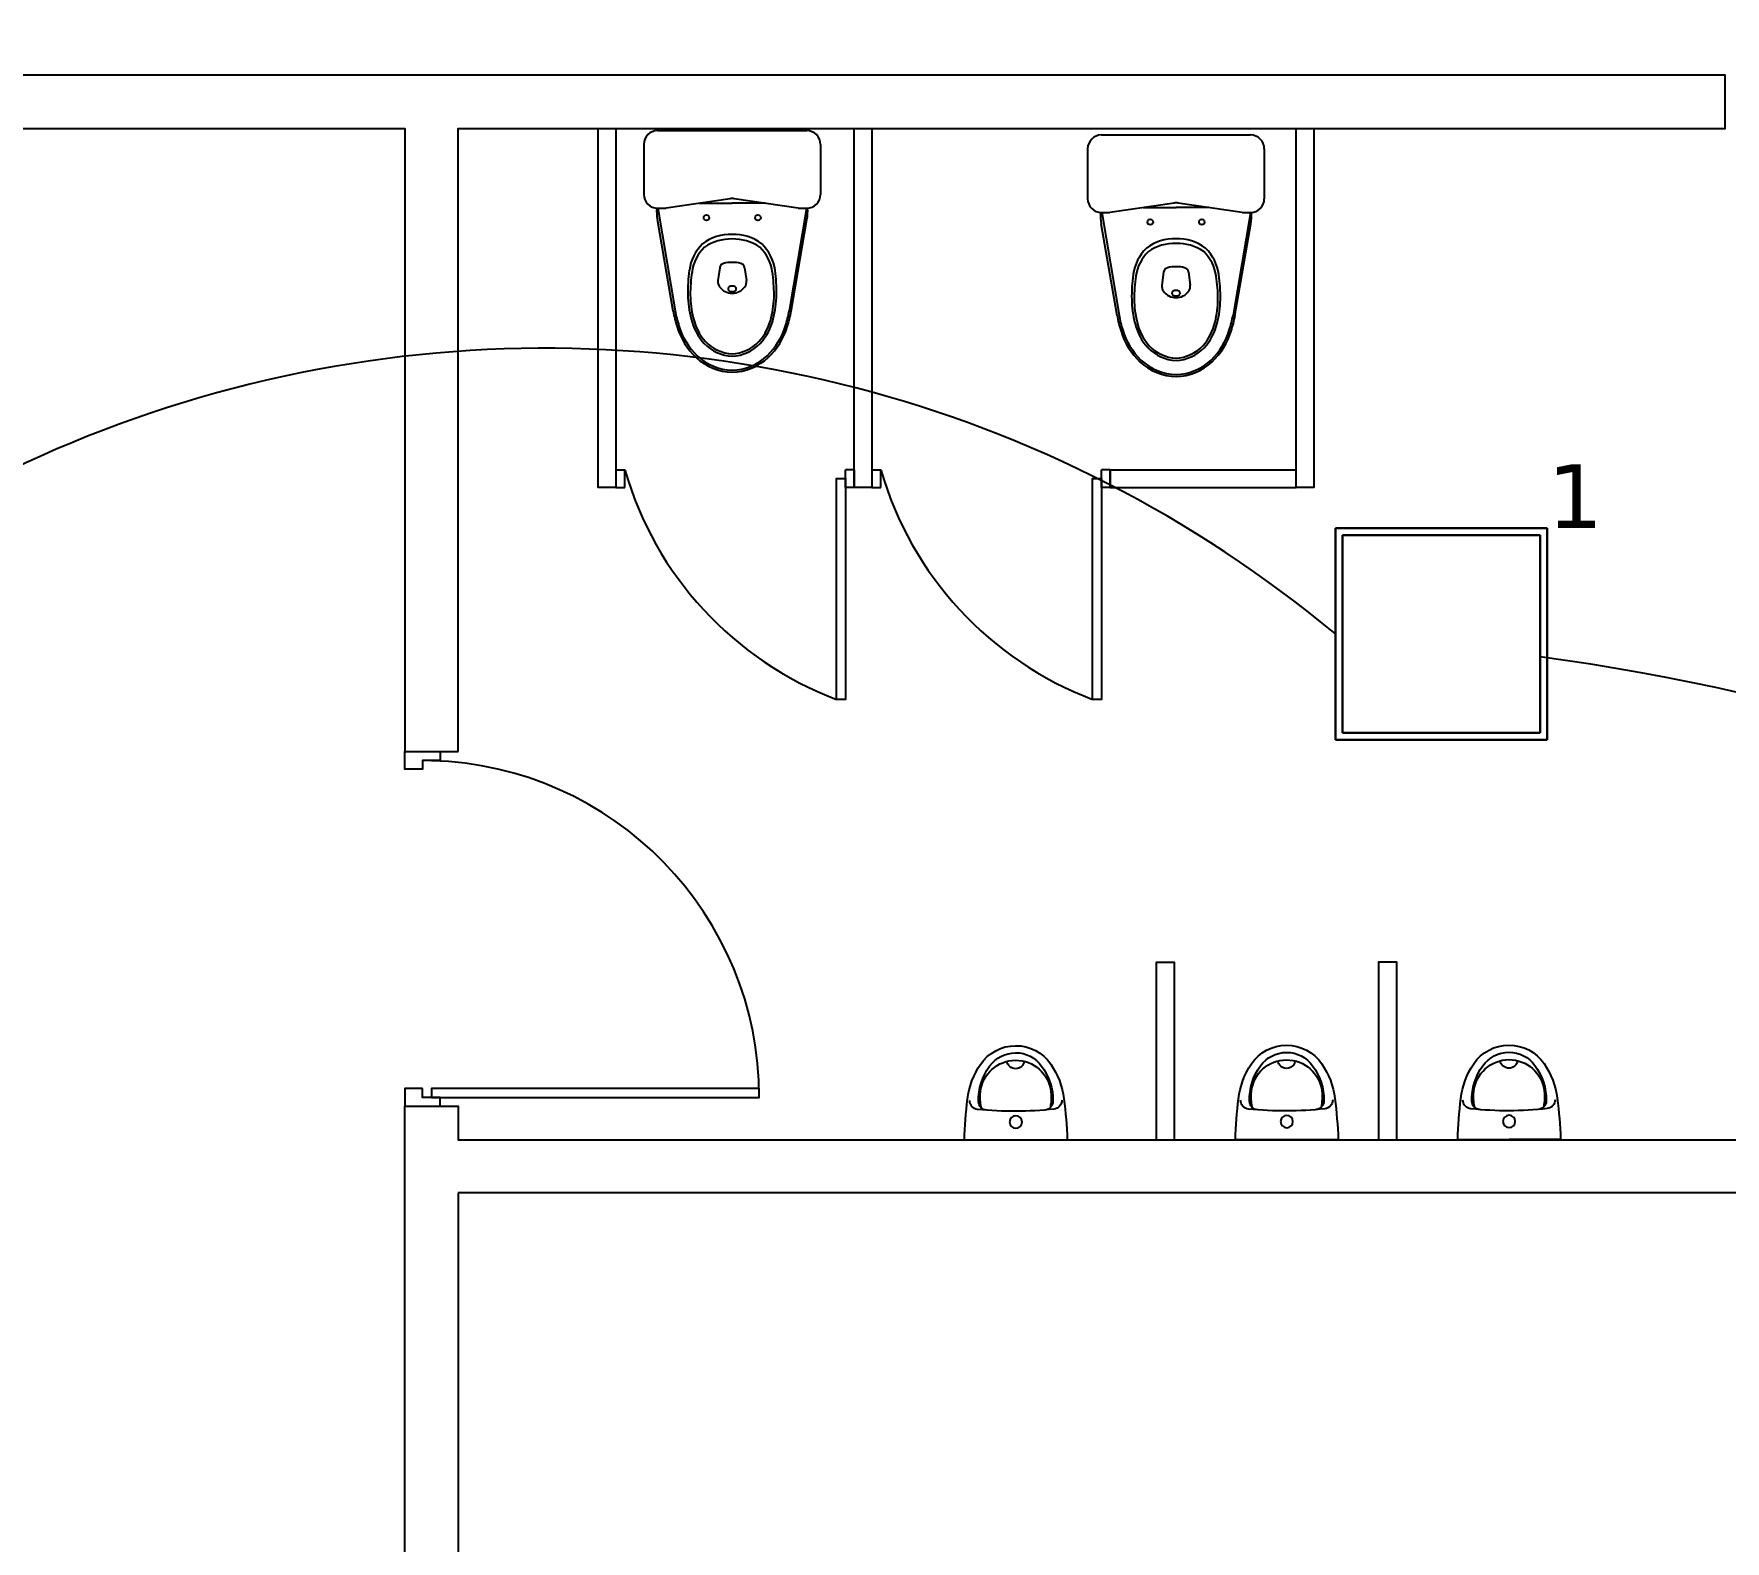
# Model space of a CAD drawing. Header units: metres. Extents: x -39 to 21688, y -24 to 9022.
# Drawn here: x 4.804 to 9.572, y 39.413 to 43.661 of the extents above; entities that cross this region are included whole.
import ezdxf

# ---------------------------------------------------------------- set-up
doc = ezdxf.new("R2010")
doc.units = ezdxf.units.M
doc.header["$MEASUREMENT"] = 0
doc.layers.add('a_sh_aparatos', color=4, linetype='Continuous', lineweight=18)
for name, color, linetype in [('AR-MOBILIRIO', 1, 'Continuous'), ('AR-MUROS', 6, 'Continuous'), ('AR-PUERTAS', 2, 'Continuous'), ('AR-VENTANAS', 2, 'Continuous'), ('S.H.', 2, 'Continuous')]:
    doc.layers.add(name, color=color, linetype=linetype)
doc.layers.add('DLX_TERR_LUM', color=7, linetype='Continuous', true_color=0xffd400)
doc.layers.add('DLX_TERR_LUMKEY_IDX', color=7, linetype='Continuous', true_color=0x969696)
doc.styles.add('TableTextStyle', font='')
doc.styles.get('TableTextStyle').set_extended_font_data('VERDANA.TTF')

# ---------------------------------------------------------------- blocks, each defined once
blk = doc.blocks.new('AR-PUERTA DE BAÑOS')
at = {"layer": 'AR-PUERTAS', "linetype": 'Continuous'}
for p, q in [((1106.1205, 652.9769), (1106.1705, 652.9769)), ((1106.1205, 652.9769), (1106.1205, 652.9519)), ((1106.1705, 652.9519), (1106.1205, 652.9519)), ((1106.1705, 652.9769), (1106.1705, 652.9519)), ((1106.1705, 652.33), (1106.1205, 652.33)), ((1106.1205, 652.305), (1106.1205, 652.33)), ((1106.1705, 652.305), (1106.1705, 652.33)), ((1106.1205, 652.305), (1106.1705, 652.305))]:
    blk.add_line(p, q, dxfattribs=at)
blk.add_lwpolyline([(1106.1455, 652.9519), (1106.7676, 652.9519), (1106.7676, 652.9269), (1106.1455, 652.9269)], close=True, dxfattribs=at)
blk.add_arc((1105.848, 653.2746), 0.9831, 286.0894, 339.29, dxfattribs=at)
blk = doc.blocks.new('1p-toppiece')
at = {"layer": 'AR-MOBILIRIO'}
for p, q in [((-0.0465, 0.2599), (-0.1921, 0.2599)), ((-0.5324, 0.1743), (-0.2653, 0.2204)), ((-0.2321, 0.219), (-0.5307, 0.1685)), ((-0.2321, 0.2199), (-0.2321, 0.1949)), ((-0.0065, 0.2199), (-0.0065, -0.2145)), ((-0.2048, 0.0084), (-0.2321, 0.1949)), ((-0.218, 0.0984), (-0.218, 0.0026)), ((-0.485, 0.0026), (-0.485, 0.0026)), ((-0.485, 0.0026), (-0.485, 0.0026)), ((-0.485, 0.0026), (-0.485, 0.0026)), ((-0.485, 0.0026), (-0.485, 0.0026)), ((-0.485, 0.0026), (-0.485, 0.0026)), ((-0.485, 0.0026), (-0.485, 0.0026)), ((-0.485, 0.0026), (-0.485, 0.0026)), ((-0.485, 0.0026), (-0.485, 0.0026)), ((-0.4056, 0.0389), (-0.4432, 0.044)), ((-0.218, -0.0931), (-0.218, 0.0026)), ((-0.4056, -0.0337), (-0.4432, -0.0388)), ((-0.2321, -0.1895), (-0.2048, -0.0032)), ((-0.5324, -0.1691), (-0.2653, -0.2152)), ((-0.2321, -0.2138), (-0.5307, -0.1633)), ((-0.2321, -0.1895), (-0.2321, -0.2145)), ((-0.0465, -0.2545), (-0.1921, -0.2545))]:
    blk.add_line(p, q, dxfattribs=at)
blk.add_lwpolyline([(-0.467, -0.0094, 0.139005), (-0.4641, -0.0086, 0.107089), (-0.4613, -0.0059, 0.080212), (-0.4596, -0.0022, 0.06796), (-0.4589, 0.0026, 0.06796), (-0.4596, 0.0074, 0.080212), (-0.4613, 0.0111, 0.107089), (-0.4641, 0.0138, 0.139005), (-0.467, 0.0146, 0.139005), (-0.4699, 0.0138, 0.107089), (-0.4727, 0.0111, 0.080212), (-0.4744, 0.0074, 0.06796), (-0.4751, 0.0026, 0.06796), (-0.4744, -0.0022, 0.080212), (-0.4727, -0.0059, 0.107089), (-0.4699, -0.0086, 0.139005)], format="xyb", close=True, dxfattribs=at)
for centre in [(-0.26, 0.0776), (-0.26, -0.0724)]:
    blk.add_circle(centre, 0.008, dxfattribs=at)
for centre, radius, start, end in [((-0.1921, 0.2199), 0.04, 90, 180), ((-0.0465, 0.2199), 0.04, 0, 90), ((-0.2398, 0.0726), 0.15, 87.0389, 99.7929), ((-0.5176, -0.0341), 0.2058, 106.927, 136.493), ((-0.5178, -0.0338), 0.1997, 106.5054, 136.1127), ((-0.4821, -0.1173), 0.2959, 99.7929, 108.8085), ((-0.4821, -0.1197), 0.2923, 99.5848, 108.4322), ((-0.5453, -0.0037), 0.1648, 137.5273, 177.8064), ((-0.5449, -0.0037), 0.1593, 137.1746, 177.7477), ((-0.5194, -0.0311), 0.157, 102.7254, 132.8308), ((-0.5197, -0.0304), 0.1497, 101.8667, 132.1155), ((-0.4817, -0.1477), 0.2793, 90.6669, 104.9929), ((-0.4817, -0.1562), 0.2808, 90.6819, 104.1933), ((-0.4744, -0.2966), 0.4284, 81.7587, 91.4179), ((-0.4878, -0.3624), 0.487, 81.705, 89.6761), ((-0.434, -0.0023), 0.1229, 44.007, 82.2929), ((-0.4307, -0.0038), 0.1323, 44.3018, 82.295), ((-0.5415, -0.0033), 0.1217, 134.1142, 177.24), ((-0.5408, -0.0032), 0.1154, 133.4423, 177.1285), ((-0.46, 0.0059), 0.1381, 358.6352, 34.0042), ((-0.4407, 0.0084), 0.1319, 357.4666, 37.446), ((-0.5453, 0.0089), 0.1648, 182.1936, 222.4727), ((-0.5449, 0.0088), 0.1593, 182.2523, 222.8254), ((-0.5415, 0.0084), 0.1217, 182.76, 225.8858), ((-0.5408, 0.0084), 0.1154, 182.8715, 226.5577), ((-0.4344, 0.0026), 0.0456, 126.1832, 180), ((-0.4344, 0.0026), 0.0456, 180, 233.8168), ((-0.4465, 0.0192), 0.025, 82.2348, 126.1832), ((-0.4076, 0.024), 0.015, 13.7696, 82.2348), ((-0.4951, 0.0026), 0.1051, 0, 13.7696), ((-0.4951, 0.0026), 0.1051, 346.2304, 0), ((-0.46, -0.0007), 0.1381, 325.9958, 1.3648), ((-0.4407, -0.0032), 0.1319, 322.554, 2.5334), ((-0.2444, 0.0026), 0.04, 351.6776, 8.3142), ((-0.4465, -0.0141), 0.025, 233.8168, 277.7652), ((-0.4076, -0.0189), 0.015, 277.7652, 346.2304), ((-0.5194, 0.0362), 0.157, 227.1692, 257.2746), ((-0.5197, 0.0356), 0.1497, 227.8845, 258.1333), ((-0.434, 0.0075), 0.1229, 277.7071, 315.993), ((-0.4307, 0.009), 0.1323, 277.705, 315.6982), ((-0.5176, 0.0393), 0.2058, 223.507, 253.073), ((-0.5178, 0.039), 0.1997, 223.8873, 253.4946), ((-0.4817, 0.1528), 0.2793, 255.0071, 269.3331), ((-0.4817, 0.1613), 0.2808, 255.8067, 269.3181), ((-0.4878, 0.3675), 0.487, 270.3239, 278.295), ((-0.4744, 0.3018), 0.4284, 268.5821, 278.2413), ((-0.4821, 0.1224), 0.2959, 251.1915, 260.2071), ((-0.4821, 0.1249), 0.2923, 251.5678, 260.4152), ((-0.2398, -0.0674), 0.15, 260.2071, 272.966), ((-0.1921, -0.2145), 0.04, 180, 270), ((-0.0465, -0.2145), 0.04, 270, 360)]:
    blk.add_arc(centre, radius, start, end, dxfattribs=at)
blk = doc.blocks.new('UR-UR')
at = {"layer": 'AR-MOBILIRIO'}
blk.add_line((-0.145, 0), (0.145, 0), dxfattribs=at)
blk.add_circle((0, -0.05), 0.0175, dxfattribs=at)
for centre, radius, start, end in [((1.254, 0.0533), 1.4, 182.1803, 186.902), ((-1.254, 0.0533), 1.4, 353.098, 357.8197), ((-0.1049, -0.1107), 0.025, 96.1787, 179.6284), ((0, -1.08), 1, 90, 96.1787), ((-0.0799, -0.1083), 0.025, 94.7005, 178.5474), ((-0.049, -0.1047), 0.05, 162.6845, 170.4634), ((0, -1.08), 1, 83.8213, 90), ((0.0799, -0.1083), 0.025, 1.4526, 85.2995), ((0.049, -0.1047), 0.05, 9.5366, 17.3155), ((0.1049, -0.1107), 0.025, 0.3716, 83.8213), ((0.0825, -0.0885), 0.22, 186.902, 214.3731), ((0.0551, -0.1117), 0.16, 178.5474, 216.6603), ((0.0398, -0.1196), 0.14, 170.4634, 186.3292), ((0, -0.124), 0.1, 186.3292, 270), ((0, -0.124), 0.1, 270, 353.6708), ((-0.0551, -0.1117), 0.16, 323.3397, 1.4526), ((-0.0398, -0.1196), 0.14, 353.6708, 9.5366), ((-0.0825, -0.0885), 0.22, 325.6269, 353.098), ((0, -0.145), 0.12, 214.3731, 270), ((0, -0.155), 0.09, 215.476, 270), ((0, -0.225), 0.025, 90, 170.5862), ((0, -0.225), 0.025, 9.4138, 90), ((0, -0.155), 0.09, 270, 324.524), ((0, -0.145), 0.12, 270, 325.6269)]:
    blk.add_arc(centre, radius, start, end, dxfattribs=at)
blk = doc.blocks.new('AR-PUERTA 1')
at = {"layer": 'AR-PUERTAS', "linetype": 'Continuous'}
for points in [[(0.9542, 0.0333), (0.9542, 0.9576), (0.9292, 0.9576), (0.9292, 0.0333)], [(0.0042, 0.0583), (0.0042, 0.0083), (0.0291, 0.0083), (0.0291, -0.0416), (-0.0208, -0.0416), (-0.0208, 0.0583)], [(0.9292, 0.0083), (0.9292, -0.0416), (0.9792, -0.0416), (0.9792, 0.0583), (0.9542, 0.0583), (0.9542, 0.0083)]]:
    blk.add_lwpolyline(points, close=True, dxfattribs=at)
blk.add_arc((0.9542, 0.0083), 0.9493, 89.9989, 178.4932, dxfattribs=at)

msp = doc.modelspace()

# ---------------------------------------------------------------- linework, layer by layer
at = {"layer": 'AR-MUROS'}
for p, q in [((7.83873, 42.43247), (8.36284, 42.43247)), ((7.83873, 42.38247), (8.36284, 42.38247)), ((5.85, 41.63866), (6, 41.63866)), ((11.7, 40.39452), (6, 40.39452))]:
    msp.add_line(p, q, dxfattribs=at)
for points in [[(6, 41.63866), (6, 43.39452), (9.57194, 43.39452), (9.57194, 43.54452), (5.85, 43.54452), (0.15, 43.54452)], [(0.15, 43.39452), (5.85, 43.39452), (5.85, 41.63866)], [(6, 40.39452), (6, 30.97875), (5.85, 30.97875), (5.85, 40.63866), (6, 40.63866), (6, 40.54452), (11.55, 40.54452), (11.55, 43.39452)], [(6.44495, 43.39456), (6.44495, 42.38251), (6.39495, 42.38251), (6.39495, 43.39456)], [(7.16684, 43.39452), (7.16684, 42.38247), (7.11684, 42.38247), (7.11684, 43.39452)], [(8.41284, 43.39452), (8.41284, 42.38247), (8.36284, 42.38247), (8.36284, 43.39452)], [(7.83873, 42.38247), (7.83873, 42.43247)], [(7.96908, 40.54525), (7.96865, 41.04525), (8.01865, 41.0453), (8.01908, 40.5453)], [(8.5959, 40.54579), (8.59548, 41.04579), (8.64548, 41.04583), (8.6459, 40.54583)]]:
    msp.add_lwpolyline(points, dxfattribs=at)
at = {"layer": 'AR-PUERTAS'}
msp.add_circle((22.62406, 27.62249), 40.08066, dxfattribs=at)
at = {"layer": 'AR-VENTANAS'}
for centre, radius, start, end in [((6.24647, 39.29306), 3.48183, 50.24077, 151.06919), ((8.22837, 35.75902), 6.20082, 0.411977, 82.382781)]:
    msp.add_arc(centre, radius, start, end, dxfattribs=at)
at = {"layer": 'DLX_TERR_LUM'}
for points in [[(9.07032, 42.26818, 0), (8.47332, 42.26818, 0)], [(8.47332, 42.26818, 0), (8.47332, 42.26818, 0)], [(8.47332, 42.26818, 0), (9.07032, 42.26818, 0)], [(8.47332, 42.26818, 0), (8.47332, 41.67118, 0)], [(8.47332, 41.67118, 0), (8.47332, 42.26818, 0)], [(8.47332, 42.26818, 0), (8.47332, 42.26818, 0)], [(8.47332, 41.67118, 0), (8.47332, 42.26818, 0)], [(8.47332, 42.26818, 0), (9.07032, 42.26818, 0)], [(9.07032, 42.26818, 0), (8.47332, 42.26818, 0)], [(8.47332, 42.26818, 0), (8.47332, 41.67118, 0)], [(9.05032, 42.24818, 0), (8.49332, 42.24818, 0)], [(8.49332, 42.24818, 0), (8.49332, 41.69118, 0)], [(8.49332, 41.69118, 0), (8.49332, 42.24818, 0)], [(8.49332, 42.24818, 0), (9.05032, 42.24818, 0)], [(9.05032, 41.69118, 0), (9.05032, 42.24818, 0)], [(9.05032, 42.24818, 0), (9.05032, 41.69118, 0)], [(9.07032, 41.67118, 0), (9.07032, 42.26818, 0)], [(9.07032, 42.26818, 0), (9.07032, 42.26818, 0)], [(9.07032, 42.26818, 0), (9.07032, 41.67118, 0)], [(9.07032, 42.26818, 0), (9.07032, 42.26818, 0)], [(9.07032, 42.26818, 0), (9.07032, 41.67118, 0)], [(9.07032, 41.67118, 0), (9.07032, 42.26818, 0)], [(8.47332, 41.67118, 0), (8.47332, 41.67118, 0)], [(8.47332, 41.67118, 0), (9.07032, 41.67118, 0)], [(9.07032, 41.67118, 0), (8.47332, 41.67118, 0)], [(8.47332, 41.67118, 0), (8.47332, 41.67118, 0)], [(9.07032, 41.67118, 0), (8.47332, 41.67118, 0)], [(8.47332, 41.67118, 0), (9.07032, 41.67118, 0)], [(8.49332, 41.69118, 0), (9.05032, 41.69118, 0)], [(9.05032, 41.69118, 0), (8.49332, 41.69118, 0)], [(9.07032, 41.67118, 0), (9.07032, 41.67118, 0)], [(9.07032, 41.67118, 0), (9.07032, 41.67118, 0)]]:
    msp.add_polyline3d(points, dxfattribs=at)

# ---------------------------------------------------------------- block references
at = {"layer": 'a_sh_aparatos', "color": 1, "xscale": -1, "rotation": 180.2055379216621}
for p in [(8.9631, 40.54611), (7.57257, 40.54452), (8.33628, 40.54557)]:
    msp.add_blockref('UR-UR', p, dxfattribs=at)
at = {"layer": 'AR-MUROS', "rotation": 270}
for name, p in [('AR-PUERTA DE BAÑOS', (-645.86006, 1148.55296)), ('AR-PUERTA DE BAÑOS', (-645.13817, 1148.55296)), ('AR-PUERTA 1', (5.89164, 41.61784))]:
    msp.add_blockref(name, p, dxfattribs=at)
at = {"layer": 'S.H.', "xscale": 0.9681450398693042, "yscale": 0.9681450398693042, "zscale": 0.9681450398693042, "rotation": 89.99999999999999}
for p in [(6.77532, 43.39452), (8.02648, 43.38227)]:
    msp.add_blockref('1p-toppiece', p, dxfattribs=at)

# ---------------------------------------------------------------- texts
at = {"layer": 'DLX_TERR_LUMKEY_IDX', "style": 'TableTextStyle'}
msp.add_text('1', height=0.18, dxfattribs=at).set_placement((9.07032, 42.26818))

doc.saveas('drawing.dxf')
